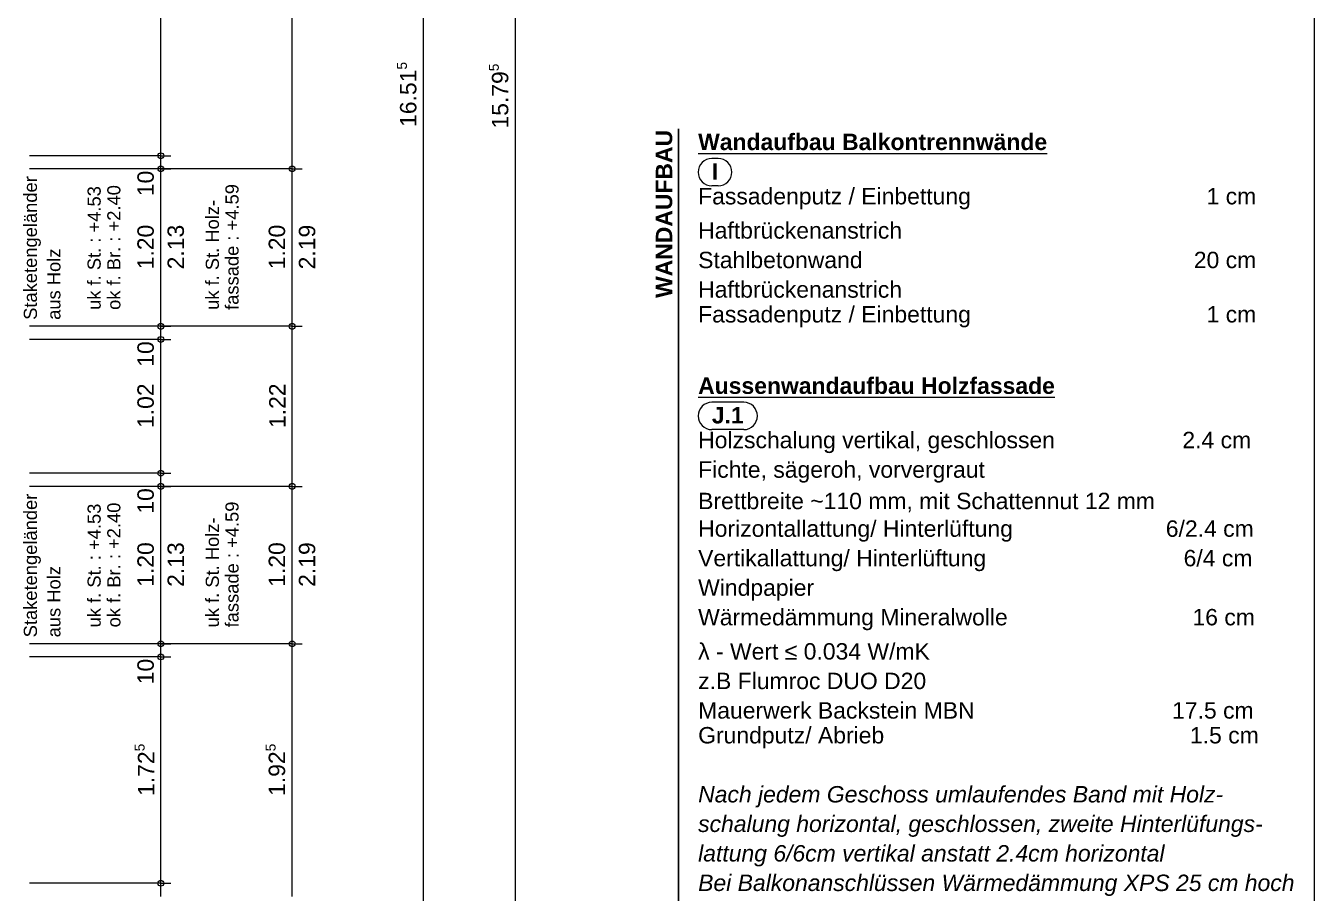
# Model space of a CAD drawing. Header units: metres. Extents: x 0.003 to 0.843, y 0.003 to 0.597.
# Drawn here: x 0.6467 to 0.843, y 0.2011 to 0.3333 of the extents above; entities that cross this region are included whole.
import ezdxf

# ---------------------------------------------------------------- set-up
doc = ezdxf.new("R2010")
doc.units = ezdxf.units.M
doc.linetypes.add('AUSGEZOGEN', pattern=[0])
for name, color, linetype, lineweight in [('Plankopf', 7, 'AUSGEZOGEN', 13), ('Text Koten', 7, 'AUSGEZOGEN', 25), ('Text Werkplan Ausfuehrung', 7, 'AUSGEZOGEN', 25), ('Vorprojektmasse', 7, 'AUSGEZOGEN', 13), ('Werkplan- Ausfuehrungsmasse', 7, 'AUSGEZOGEN', 13)]:
    doc.layers.add(name, color=color, linetype=linetype, lineweight=lineweight)
doc.styles.add('ARIAL', font='ARIAL.TTF')

msp = doc.modelspace()

# ---------------------------------------------------------------- linework, layer by layer
at = {"layer": 'Plankopf', "color": 7, "linetype": 'AUSGEZOGEN', "lineweight": 13}
msp.add_line((0.8429999812245368, 0.5969999867230654), (0.8429999812245368, 0.003000000000000085), dxfattribs=at)
at = {"layer": 'Text Werkplan Ausfuehrung', "color": 92, "linetype": 'AUSGEZOGEN', "lineweight": 25}
msp.add_line((0.7461599833890792, 0.3175733262187941), (0.7461599833890792, 0.02640666606020895), dxfattribs=at)
at = {"layer": 'Text Werkplan Ausfuehrung', "color": 92, "linetype": 'AUSGEZOGEN', "lineweight": 13}
for p, q in [((0.7522136438856425, 0.3130733259971394), (0.7512433162699047, 0.3130733259971394)), ((0.7522136438856425, 0.3089066594894184), (0.7512433162699047, 0.3089066594894184)), ((0.7560983642111124, 0.2759066601612121), (0.7512433162699047, 0.2759066601612121)), ((0.7560983642111124, 0.2717399936534912), (0.7512433162699047, 0.2717399936534912))]:
    msp.add_line(p, q, dxfattribs=at)
for centre, start, end in [((0.7512433162699047, 0.3109899927432789), 90, 270), ((0.7522136438856425, 0.3109899927432789), 270, 90), ((0.7512433162699047, 0.2738233269073517), 90, 270), ((0.7560983642111124, 0.2738233269073517), 270, 90)]:
    msp.add_arc(centre, 0.002083333253860473, start, end, dxfattribs=at)
at = {"layer": 'Vorprojektmasse', "color": 32, "linetype": 'AUSGEZOGEN', "lineweight": 13, "true_color": 0xc36e14}
msp.add_line((0.7213199839442976, 0.1645973633730105), (0.7213199839442976, 0.4804973563120951), dxfattribs=at)
at = {"layer": 'Werkplan- Ausfuehrungsmasse', "color": 7, "linetype": 'AUSGEZOGEN', "lineweight": 13}
for p, q in [((0.7073199842572219, 0.1576373635285786), (0.7073199842572219, 0.4879573561453512)), ((0.6873199847042567, 0.3114973600895419), (0.6873199847042567, 0.3616973589674845)), ((0.6673199851512914, 0.3134973600448362), (0.6673199851512914, 0.3596973590121856)), ((0.6673199851512917, 0.3134973600448362), (0.665819985138253, 0.3134973600448362)), ((0.6673199851512917, 0.3134973600448362), (0.6688199821430899, 0.3134973600448362)), ((0.6673199851512914, 0.3114973600895419), (0.6673199851512914, 0.3134973600448362)), ((0.6673199851512917, 0.3114973600895419), (0.665819985138253, 0.3114973600895419)), ((0.6673199851512917, 0.3114973600895419), (0.6688199821430899, 0.3114973600895419)), ((0.6673199851512914, 0.2874973606259837), (0.6673199851512914, 0.3114973600895419)), ((0.6873199847042568, 0.3114973600895419), (0.6858199846912182, 0.3114973600895419)), ((0.6873199847042568, 0.3114973600895419), (0.6888199816960551, 0.3114973600895419)), ((0.6873199847042567, 0.2874973606259837), (0.6873199847042567, 0.3114973600895419)), ((0.6673199851512917, 0.2874973606259837), (0.665819985138253, 0.2874973606259837)), ((0.6673199851512917, 0.2874973606259837), (0.6688199821430899, 0.2874973606259837)), ((0.6673199851512914, 0.2854973606706849), (0.6673199851512914, 0.2874973606259837)), ((0.6873199847042568, 0.2874973606259837), (0.6858199846912182, 0.2874973606259837)), ((0.6873199847042568, 0.2874973606259837), (0.6888199816960551, 0.2874973606259837)), ((0.6873199847042567, 0.2630973611713662), (0.6873199847042567, 0.2874973606259837)), ((0.6673199851512917, 0.2854973606706849), (0.665819985138253, 0.2854973606706849)), ((0.6673199851512917, 0.2854973606706849), (0.6688199821430899, 0.2854973606706849)), ((0.6673199851512914, 0.2650973611266604), (0.6673199851512914, 0.2854973606706849)), ((0.6673199851512917, 0.2650973611266604), (0.665819985138253, 0.2650973611266604)), ((0.6673199851512917, 0.2650973611266604), (0.6688199821430899, 0.2650973611266604)), ((0.6673199851512914, 0.2630973611713662), (0.6673199851512914, 0.2650973611266604)), ((0.6673199851512917, 0.2630973611713662), (0.665819985138253, 0.2630973611713662)), ((0.6673199851512917, 0.2630973611713662), (0.6688199821430899, 0.2630973611713662)), ((0.6673199851512914, 0.239097361707808), (0.6673199851512914, 0.2630973611713662)), ((0.6873199847042568, 0.2630973611713662), (0.6858199846912182, 0.2630973611713662)), ((0.6873199847042568, 0.2630973611713662), (0.6888199816960551, 0.2630973611713662)), ((0.6873199847042567, 0.239097361707808), (0.6873199847042567, 0.2630973611713662)), ((0.6673199851512917, 0.239097361707808), (0.665819985138253, 0.239097361707808)), ((0.6673199851512917, 0.239097361707808), (0.6688199821430899, 0.239097361707808)), ((0.6673199851512914, 0.2370973617525092), (0.6673199851512914, 0.239097361707808)), ((0.6873199847042568, 0.239097361707808), (0.6858199846912182, 0.239097361707808)), ((0.6873199847042568, 0.239097361707808), (0.6888199816960551, 0.239097361707808)), ((0.6873199847042567, 0.2005973625683478), (0.6873199847042567, 0.239097361707808)), ((0.6673199851512917, 0.2370973617525092), (0.665819985138253, 0.2370973617525092)), ((0.6673199851512917, 0.2370973617525092), (0.6688199821430899, 0.2370973617525092)), ((0.6673199851512914, 0.2025973625236443), (0.6673199851512914, 0.2370973617525092)), ((0.6673199851512917, 0.2025973625236443), (0.665819985138253, 0.2025973625236443)), ((0.6673199851512917, 0.2025973625236443), (0.6688199821430899, 0.2025973625236443)), ((0.6673199851512914, 0.2005973625683478), (0.6673199851512914, 0.2025973625236443))]:
    msp.add_line(p, q, dxfattribs=at)
for points in [[(0.6673199851512914, 0.3134973600448362), (0.6666820269585364, 0.3134973600448363), (0.6666820269585364, 0.3134973600448363), (0.6666699342572356, 0.3134973600448363), (0.6666699342572356, 0.3134973600448363), (0.6666629123890218, 0.3134973600448363), (0.6666629123890218, 0.3134973600448363), (0.6666581396015067, 0.3134973600448362), (0.6666581396015067, 0.3134973600448362), (0.666628603021187, 0.3134973600448363), (0.666628603021187, 0.3134973600448363), (0.666626506763036, 0.3134973600448362), (0.666626506763036, 0.3134973600448362), (0.6665449851797586, 0.3134973600448363), (0.6665449851797586, 0.3134973600448363), (0.6473199855983266, 0.3134973600448362)], [(0.6673199851512914, 0.3114973600895419), (0.6666807078467617, 0.3114973600895419), (0.6666807078467617, 0.3114973600895419), (0.6666687315451799, 0.3114973600895419), (0.6666687315451799, 0.3114973600895419), (0.6666617772667847, 0.3114973600895419), (0.6666617772667847, 0.3114973600895419), (0.6666570504202972, 0.3114973600895419), (0.6666570504202972, 0.3114973600895419), (0.6666277981478061, 0.3114973600895419), (0.6666277981478061, 0.3114973600895419), (0.6666257220674346, 0.3114973600895419), (0.6666257220674346, 0.3114973600895419), (0.6665449851797475, 0.3114973600895419), (0.6665449851797475, 0.3114973600895419), (0.6473199855983266, 0.3114973600895419)], [(0.6873199847042567, 0.3114973600895419), (0.6866807074014214, 0.3114973600895418), (0.6866807074014214, 0.3114973600895418), (0.6866617768197498, 0.3114973600895419), (0.6866617768197498, 0.3114973600895419), (0.6865449847327383, 0.3114973600895418), (0.6865449847327383, 0.3114973600895418), (0.6633199852406985, 0.3114973600895419)], [(0.6673199851512914, 0.2874973606259837), (0.6666884278353228, 0.2874973606259837), (0.6666884278353228, 0.2874973606259837), (0.6666804817859135, 0.2874973606259836), (0.6666804817859135, 0.2874973606259836), (0.6666648785054654, 0.2874973606259837), (0.6666648785054654, 0.2874973606259837), (0.6666542990005113, 0.2874973606259837), (0.6666542990005113, 0.2874973606259837), (0.6666481557999387, 0.2874973606259837), (0.6666481557999387, 0.2874973606259837), (0.6666439802457839, 0.2874973606259836), (0.6666439802457839, 0.2874973606259836), (0.666618139667236, 0.2874973606259837), (0.666618139667236, 0.2874973606259837), (0.6666163057202177, 0.2874973606259836), (0.6666163057202177, 0.2874973606259836), (0.6665449851796129, 0.2874973606259837), (0.6665449851796129, 0.2874973606259837), (0.6473199855983266, 0.2874973606259837)], [(0.6873199847042567, 0.2874973606259837), (0.686688427388288, 0.2874973606259837), (0.686688427388288, 0.2874973606259837), (0.6866648780599275, 0.2874973606259836), (0.6866648780599275, 0.2874973606259836), (0.6866481553529039, 0.2874973606259837), (0.6866481553529039, 0.2874973606259837), (0.6865449847326007, 0.2874973606259836), (0.6865449847326007, 0.2874973606259836), (0.6633199852406985, 0.2874973606259837)], [(0.6673199851512914, 0.2854973606706849), (0.666686849624905, 0.2854973606706849), (0.666686849624905, 0.2854973606706849), (0.6666789910009399, 0.2854973606706848), (0.6666789910009399, 0.2854973606706848), (0.6666635593936907, 0.2854973606706849), (0.6666635593936907, 0.2854973606706849), (0.6666530962884556, 0.2854973606706849), (0.6666530962884556, 0.2854973606706849), (0.6666470206777015, 0.2854973606706849), (0.6666470206777015, 0.2854973606706849), (0.6666428910645743, 0.2854973606706848), (0.6666428910645743, 0.2854973606706848), (0.6666173347938552, 0.2854973606706849), (0.6666173347938552, 0.2854973606706849), (0.6666155210246163, 0.2854973606706848), (0.6666155210246163, 0.2854973606706848), (0.6665449851796017, 0.2854973606706849), (0.6665449851796017, 0.2854973606706849), (0.6473199855983266, 0.2854973606706849)], [(0.6673199851512914, 0.2650973611266604), (0.6666890914328506, 0.2650973611266604), (0.6666890914328506, 0.2650973611266604), (0.6666814114542392, 0.2650973611266604), (0.6666814114542392, 0.2650973611266604), (0.6666707518786442, 0.2650973611266604), (0.6666707518786442, 0.2650973611266604), (0.6666637849942082, 0.2650973611266604), (0.6666637849942082, 0.2650973611266604), (0.6666501044535889, 0.2650973611266604), (0.6666501044535889, 0.2650973611266604), (0.6666408286254873, 0.2650973611266604), (0.6666408286254873, 0.2650973611266604), (0.6666354424308826, 0.2650973611266604), (0.6666354424308826, 0.2650973611266604), (0.6666317814162379, 0.2650973611266604), (0.6666317814162379, 0.2650973611266604), (0.6666091250853706, 0.2650973611266604), (0.6666091250853706, 0.2650973611266604), (0.6666075171294821, 0.2650973611266604), (0.6666075171294821, 0.2650973611266604), (0.6665449851794875, 0.2650973611266604), (0.6665449851794875, 0.2650973611266604), (0.6473199855983266, 0.2650973611266604)], [(0.6673199851512914, 0.2630973611713662), (0.6666872830846023, 0.2630973611713661), (0.6666872830846023, 0.2630973611713661), (0.6666796994798503, 0.2630973611713662), (0.6666796994798503, 0.2630973611713662), (0.6666691736682264, 0.2630973611713662), (0.6666691736682264, 0.2630973611713662), (0.6666622942092345, 0.2630973611713661), (0.6666622942092345, 0.2630973611713661), (0.6666487853418142, 0.2630973611713662), (0.6666487853418142, 0.2630973611713662), (0.6666396259134316, 0.2630973611713662), (0.6666396259134316, 0.2630973611713662), (0.6666343073086454, 0.2630973611713662), (0.6666343073086454, 0.2630973611713662), (0.6666306922350285, 0.2630973611713661), (0.6666306922350285, 0.2630973611713661), (0.6666083202119898, 0.2630973611713662), (0.6666083202119898, 0.2630973611713662), (0.6666067324338807, 0.2630973611713661), (0.6666067324338807, 0.2630973611713661), (0.6665449851794761, 0.2630973611713662), (0.6665449851794761, 0.2630973611713662), (0.6473199855983266, 0.2630973611713662)], [(0.6873199847042567, 0.2630973611713662), (0.6866872826254398, 0.2630973611713662), (0.6866872826254398, 0.2630973611713662), (0.6866691732211916, 0.2630973611713662), (0.6866691732211916, 0.2630973611713662), (0.6866487848960752, 0.2630973611713661), (0.6866487848960752, 0.2630973611713661), (0.6866343068616105, 0.2630973611713662), (0.6866343068616105, 0.2630973611713662), (0.686544984732461, 0.2630973611713661), (0.686544984732461, 0.2630973611713661), (0.6633199852406985, 0.2630973611713662)], [(0.6673199851512914, 0.239097361707808), (0.6666861878844738, 0.239097361707808), (0.6666861878844738, 0.239097361707808), (0.6666758888672323, 0.239097361707808), (0.6666758888672323, 0.239097361707808), (0.6666655829056228, 0.239097361707808), (0.6666655829056228, 0.239097361707808), (0.6666591557871822, 0.239097361707808), (0.6666591557871822, 0.239097361707808), (0.6666502351432136, 0.239097361707808), (0.6666502351432136, 0.239097361707808), (0.6666444047895501, 0.239097361707808), (0.6666444047895501, 0.239097361707808), (0.6666329560005178, 0.239097361707808), (0.6666329560005178, 0.239097361707808), (0.666625193368763, 0.239097361707808), (0.666625193368763, 0.239097361707808), (0.6666206858417996, 0.239097361707808), (0.6666206858417996, 0.239097361707808), (0.6666176220605151, 0.239097361707808), (0.6666176220605151, 0.239097361707808), (0.6665986617314197, 0.239097361707808), (0.6665986617314197, 0.239097361707808), (0.666597316086664, 0.239097361707808), (0.666597316086664, 0.239097361707808), (0.6665449851793417, 0.239097361707808), (0.6665449851793417, 0.239097361707808), (0.6473199855983266, 0.239097361707808)], [(0.6873199847042567, 0.239097361707808), (0.6866861874374389, 0.239097361707808), (0.6866861874374389, 0.239097361707808), (0.6866655824483098, 0.239097361707808), (0.6866655824483098, 0.239097361707808), (0.6866502346961788, 0.239097361707808), (0.6866502346961788, 0.239097361707808), (0.6866329555545813, 0.239097361707808), (0.6866329555545813, 0.239097361707808), (0.6866206853947647, 0.239097361707808), (0.6866206853947647, 0.239097361707808), (0.6865449847323234, 0.239097361707808), (0.6865449847323234, 0.239097361707808), (0.6633199852406985, 0.239097361707808)], [(0.6673199851512914, 0.2370973617525092), (0.6666840705670737, 0.2370973617525092), (0.6666840705670737, 0.2370973617525092), (0.6666739259823432, 0.2370973617525092), (0.6666739259823432, 0.2370973617525092), (0.6666637745573746, 0.2370973617525092), (0.6666637745573746, 0.2370973617525092), (0.6666574438127932, 0.2370973617525092), (0.6666574438127932, 0.2370973617525092), (0.666648656932796, 0.2370973617525092), (0.666648656932796, 0.2370973617525092), (0.6666429140045764, 0.2370973617525092), (0.6666429140045764, 0.2370973617525092), (0.666631636888743, 0.2370973617525092), (0.666631636888743, 0.2370973617525092), (0.6666239906567073, 0.2370973617525092), (0.6666239906567073, 0.2370973617525092), (0.6666195507195624, 0.2370973617525092), (0.6666195507195624, 0.2370973617525092), (0.6666165328793057, 0.2370973617525092), (0.6666165328793057, 0.2370973617525092), (0.6665978568580389, 0.2370973617525092), (0.6665978568580389, 0.2370973617525092), (0.6665965313910625, 0.2370973617525092), (0.6665965313910625, 0.2370973617525092), (0.6665449851793306, 0.2370973617525092), (0.6665449851793306, 0.2370973617525092), (0.6473199855983266, 0.2370973617525092)], [(0.6673199851512914, 0.2025973625236443), (0.6666595567542523, 0.2025973625236443), (0.6666595567542523, 0.2025973625236443), (0.666647546841925, 0.2025973625236443), (0.666647546841925, 0.2025973625236443), (0.6666400662180066, 0.2025973625236443), (0.6666400662180066, 0.2025973625236443), (0.6666325805500918, 0.2025973625236443), (0.6666325805500918, 0.2025973625236443), (0.6666279122545828, 0.2025973625236443), (0.6666279122545828, 0.2025973625236443), (0.6666214328030902, 0.2025973625236443), (0.6666214328030902, 0.2025973625236443), (0.66661719796378, 0.2025973625236443), (0.66661719796378, 0.2025973625236443), (0.6666088822106295, 0.2025973625236443), (0.6666088822106295, 0.2025973625236443), (0.6666032438737463, 0.2025973625236443), (0.6666032438737463, 0.2025973625236443), (0.6665999698609715, 0.2025973625236443), (0.6665999698609715, 0.2025973625236443), (0.6665977445034427, 0.2025973625236443), (0.6665977445034427, 0.2025973625236443), (0.6665839727922194, 0.2025973625236443), (0.6665839727922194, 0.2025973625236443), (0.6665829953919383, 0.2025973625236443), (0.6665829953919383, 0.2025973625236443), (0.6665449851791372, 0.2025973625236443), (0.6665449851791372, 0.2025973625236443), (0.6665449851689813, 0.2025973625236443), (0.6665449851689813, 0.2025973625236443), (0.6473199855983266, 0.2025973625236443)]]:
    msp.add_lwpolyline(points, dxfattribs=at)
for centre in [(0.6673199851512917, 0.3134973600448362), (0.6673199851512917, 0.3114973600895419), (0.6873199847042568, 0.3114973600895419), (0.6673199851512917, 0.2874973606259837), (0.6873199847042568, 0.2874973606259837), (0.6673199851512917, 0.2854973606706849), (0.6673199851512917, 0.2650973611266604), (0.6673199851512917, 0.2630973611713662), (0.6873199847042568, 0.2630973611713662), (0.6673199851512917, 0.239097361707808), (0.6873199847042568, 0.239097361707808), (0.6673199851512917, 0.2370973617525092), (0.6673199851512917, 0.2025973625236443)]:
    msp.add_circle(centre, 0.0004500000039115547, dxfattribs=at)

# ---------------------------------------------------------------- texts
at = {"layer": 'Text Koten', "color": 7, "linetype": 'AUSGEZOGEN', "lineweight": 25, "char_height": 0.002, "width": 0.001, "attachment_point": 7, "rotation": 90.00000250447816, "style": 'ARIAL'}
for s, insert in [('uk\\~f.\\~St.\\~:\\~+4.53', (0.6581866520668079, 0.2899973604826815)), ('ok\\~f.\\~Br.\\~:\\~+2.40', (0.6611866520668079, 0.2899973603515474)), ('fassade\\~:\\~+4.59', (0.6791866516644766, 0.2899973603515474)), ('uk\\~f.\\~St.\\~Holz-', (0.6761866516644766, 0.2899973604826815)), ('uk\\~f.\\~St.\\~:\\~+4.53', (0.6581866520668079, 0.2415973615645059)), ('ok\\~f.\\~Br.\\~:\\~+2.40', (0.6611866520668079, 0.2415973614333717)), ('fassade\\~:\\~+4.59', (0.6791866516644766, 0.2415973614333717)), ('uk\\~f.\\~St.\\~Holz-', (0.6761866516644766, 0.2415973615645059))]:
    msp.add_mtext(s, dxfattribs=dict(at, insert=insert))
at = {"layer": 'Text Werkplan Ausfuehrung', "color": 92, "linetype": 'AUSGEZOGEN', "lineweight": 25, "insert": (0.7452433167987811, 0.2918233266850731), "char_height": 0.0025, "width": 0.00125, "attachment_point": 7, "rotation": 90.00000250447816, "style": 'ARIAL'}
msp.add_mtext('\\fArial|i0|b1|c0|p0;WANDAUFBAU', dxfattribs=at)
at = {"layer": 'Text Werkplan Ausfuehrung', "color": 7, "linetype": 'AUSGEZOGEN', "lineweight": 13, "char_height": 0.0025, "width": 0.00125, "attachment_point": 7, "style": 'ARIAL'}
for s, insert in [('{\\L\\fArial|i0|b1|c0|p0;Wandaufbau\\~Balkontrennwände}', (0.7491599832127454, 0.3143233262355581)), ('Fassadenputz\\~/\\~Einbettung\\~\\~\\~\\~\\~\\~\\~\\~\\~\\~\\~\\~\\~\\~\\~\\~\\~\\~\\~\\~\\~\\~\\~\\~\\~\\~\\~\\~\\~\\~\\~\\~\\~\\~\\~\\~\\~1\\~cm', (0.7491599828193429, 0.305323326235558)), ('Haftbrückenanstrich', (0.7491599826226415, 0.300823326235558)), ('Stahlbetonwand\\~\\~\\~\\~\\~\\~\\~\\~\\~\\~\\~\\~\\~\\~\\~\\~\\~\\~\\~\\~\\~\\~\\~\\~\\~\\~\\~\\~\\~\\~\\~\\~\\~\\~\\~\\~\\~\\~\\~\\~\\~\\~\\~\\~\\~\\~\\~\\~\\~\\~\\~\\~20\\~cm', (0.7491599824259403, 0.296323326235558)), ('Haftbrückenanstrich', (0.7491599822292391, 0.291823326235558)), ('Fassadenputz\\~/\\~Einbettung\\~\\~\\~\\~\\~\\~\\~\\~\\~\\~\\~\\~\\~\\~\\~\\~\\~\\~\\~\\~\\~\\~\\~\\~\\~\\~\\~\\~\\~\\~\\~\\~\\~\\~\\~\\~\\~1\\~cm', (0.7491599820325379, 0.287323326235558)), ('{\\L\\fArial|i0|b1|c0|p0;Aussenwandaufbau\\~Holzfassade}', (0.7491599832127454, 0.2771566603996307)), ('Holzschalung\\~vertikal,\\~geschlossen\\~\\~\\~\\~\\~\\~\\~\\~\\~\\~\\~\\~\\~\\~\\~\\~\\~\\~\\~\\~2.4\\~cm', (0.7491599828193429, 0.2681566603996307)), ('\\~\\~\\~Fichte,\\~sägeroh,\\~vorvergraut', (0.7491599826226415, 0.2636566603996307)), ('\\~\\~\\~Brettbreite\\~~110\\~mm,\\~mit\\~Schattennut\\~12\\~mm', (0.7491599824259403, 0.2591566603996307)), ('Horizontallattung/\\~Hinterlüftung\\~\\~\\~\\~\\~\\~\\~\\~\\~\\~\\~\\~\\~\\~\\~\\~\\~\\~\\~\\~\\~\\~\\~\\~6/2.4\\~cm', (0.7491599822292391, 0.2546566603996308)), ('Vertikallattung/\\~Hinterlüftung\\~\\~\\~\\~\\~\\~\\~\\~\\~\\~\\~\\~\\~\\~\\~\\~\\~\\~\\~\\~\\~\\~\\~\\~\\~\\~\\~\\~\\~\\~\\~6/4\\~cm', (0.7491599820325379, 0.2501566603996307)), ('Windpapier', (0.7491599818358364, 0.2456566603996307)), ('Wärmedämmung\\~Mineralwolle\\~\\~\\~\\~\\~\\~\\~\\~\\~\\~\\~\\~\\~\\~\\~\\~\\~\\~\\~\\~\\~\\~\\~\\~\\~\\~\\~\\~\\~16\\~cm', (0.7491599816391352, 0.2411566603996307)), ('\\~\\~\\~λ\\~-\\~Wert\\~≤\\~0.034\\~W/mK', (0.7491599814424341, 0.2366566603996307)), ('\\~\\~\\~z.B\\~Flumroc\\~DUO\\~D20', (0.7491599812457327, 0.2321566603996307)), ('Mauerwerk\\~Backstein\\~MBN\\~\\~\\~\\~\\~\\~\\~\\~\\~\\~\\~\\~\\~\\~\\~\\~\\~\\~\\~\\~\\~\\~\\~\\~\\~\\~\\~\\~\\~\\~\\~17.5\\~cm', (0.7491599810490315, 0.2276566603996308)), ('Grundputz/\\~Abrieb\\~\\~\\~\\~\\~\\~\\~\\~\\~\\~\\~\\~\\~\\~\\~\\~\\~\\~\\~\\~\\~\\~\\~\\~\\~\\~\\~\\~\\~\\~\\~\\~\\~\\~\\~\\~\\~\\~\\~\\~\\~\\~\\~\\~\\~\\~\\~\\~1.5\\~cm', (0.7491599808523303, 0.2231566603996308)), ('\\fArial|i1|b0|c0|p0;Nach\\~jedem\\~Geschoss\\~umlaufendes\\~Band\\~mit\\~Holz-', (0.7491599804589277, 0.2141566603996308)), ('\\fArial|i1|b0|c0|p0;schalung\\~horizontal,\\~geschlossen,\\~zweite\\~Hinterlüfungs-', (0.7491599802622265, 0.2096566603996307)), ('\\fArial|i1|b0|c0|p0;lattung\\~6/6cm\\~vertikal\\~anstatt\\~2.4cm\\~horizontal', (0.7491599800655252, 0.2051566603996307)), ('\\fArial|i1|b0|c0|p0;Bei\\~Balkonanschlüssen\\~Wärmedämmung\\~XPS\\~25\\~cm\\~hoch', (0.749159979868824, 0.2006566603996307))]:
    msp.add_mtext(s, dxfattribs=dict(at, insert=insert))
at = {"layer": 'Text Werkplan Ausfuehrung', "color": 92, "linetype": 'AUSGEZOGEN', "lineweight": 13, "char_height": 0.0025, "width": 0.00125, "attachment_point": 7, "style": 'ARIAL'}
for s, insert in [('\\fArial|i0|b1|c0|p0;I', (0.7512433162699047, 0.309823326235558)), ('\\fArial|i0|b1|c0|p0;J.1', (0.7512433162699047, 0.2726566603996307))]:
    msp.add_mtext(s, dxfattribs=dict(at, insert=insert))
at = {"layer": 'Text Werkplan Ausfuehrung', "color": 7, "linetype": 'AUSGEZOGEN', "lineweight": 25, "char_height": 0.002, "width": 0.001, "attachment_point": 7, "rotation": 90.00000250447816, "style": 'ARIAL'}
for s, insert in [('Staketengeländer', (0.6490533188929166, 0.2884806939373352)), ('aus\\~Holz', (0.6520533188929166, 0.2884806938062011)), ('Staketengeländer', (0.6490533188929166, 0.2400806950191595)), ('aus\\~Holz', (0.6520533188929166, 0.2400806948880254))]:
    msp.add_mtext(s, dxfattribs=dict(at, insert=insert))
at = {"layer": 'Vorprojektmasse', "color": 32, "linetype": 'AUSGEZOGEN', "lineweight": 13, "true_color": 0xc36e14, "attachment_point": 7, "rotation": 90.00000250447816, "style": 'ARIAL'}
for s, insert, char_height, width in [('5', (0.7188190175795258, 0.326376486741168), 0.0015, 0.00075), ('15.79', (0.7202773509525954, 0.317636718649163), 0.0025, 0.00125)]:
    msp.add_mtext(s, dxfattribs=dict(at, insert=insert, char_height=char_height, width=width))
at = {"layer": 'Werkplan- Ausfuehrungsmasse', "color": 7, "linetype": 'AUSGEZOGEN', "lineweight": 13, "attachment_point": 7, "rotation": 90.00000250447816, "style": 'ARIAL'}
for s, insert, char_height, width in [('5', (0.7048190178924503, 0.3266264867355801), 0.0015, 0.00075), ('16.51', (0.7062773512655199, 0.317886718643575), 0.0025, 0.00125), ('10', (0.6662773521595896, 0.3073297611845001), 0.0025, 0.00125), ('1.20', (0.6662773521595896, 0.2961822170109763), 0.0025, 0.00125), ('2.13', (0.6708745554352968, 0.2961779537386376), 0.0025, 0.00125), ('1.20', (0.6862773517125548, 0.2961822170109763), 0.0025, 0.00125), ('2.19', (0.6908728496676997, 0.296175395745702), 0.0025, 0.00125), ('10', (0.6662773521595896, 0.2813297617656431), 0.0025, 0.00125), ('1.02', (0.6662773521595896, 0.2719907443539492), 0.0025, 0.00125), ('1.22', (0.6863199847266085, 0.2719907443539514), 0.0025, 0.00125), ('10', (0.6662773521595896, 0.2589297622663244), 0.0025, 0.00125), ('1.20', (0.6662773521595896, 0.2477822180928006), 0.0025, 0.00125), ('2.13', (0.6708745554352968, 0.247777954820462), 0.0025, 0.00125), ('1.20', (0.6862773517125548, 0.2477822180928006), 0.0025, 0.00125), ('2.19', (0.6908728496676997, 0.2477753968275264), 0.0025, 0.00125), ('10', (0.6662773521595896, 0.2329297628474674), 0.0025, 0.00125), ('5', (0.6648616518005735, 0.2227053090745338), 0.0015, 0.00075), ('5', (0.6848190183394849, 0.2227053090745346), 0.0015, 0.00075), ('1.72', (0.6663199851736433, 0.2159079009068451), 0.0025, 0.00125), ('1.92', (0.6862773517125548, 0.215907900906846), 0.0025, 0.00125)]:
    msp.add_mtext(s, dxfattribs=dict(at, insert=insert, char_height=char_height, width=width))

doc.saveas('drawing.dxf')
